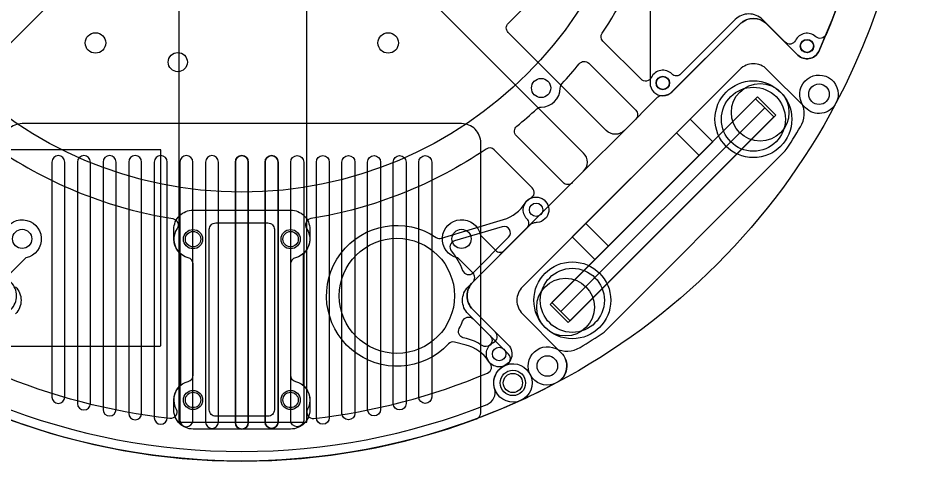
# Model space of a CAD drawing. Header units: inches. Extents: x 0 to 552, y 0 to 501.
# Drawn here: x 411.9 to 551.8, y 216.8 to 286 of the extents above; entities that cross this region are included whole.
import ezdxf

# ---------------------------------------------------------------- set-up
doc = ezdxf.new("R2010")
doc.units = ezdxf.units.IN
doc.header["$MEASUREMENT"] = 0
for name, color, linetype in [('2段目', 200, 'Continuous'), ('3段目', 1, 'Continuous'), ('omni wheel', 4, 'Continuous'), ('omni2', 4, 'Continuous'), ('カバー', 6, 'Continuous'), ('基板', 4, 'Continuous'), ('穴', 3, 'Continuous'), ('部品', 2, 'Continuous')]:
    doc.layers.add(name, color=color, linetype=linetype)

msp = doc.modelspace()

# ---------------------------------------------------------------- linework, layer by layer
for points in [[(539.65, 370.89, -0.248358), (539.65, 272.63, -0.504614), (534.87, 271.92), (528.87, 277.92, 0.414214), (524.63, 277.92), (507.66, 260.95), (490.69, 243.98, 0.414214), (490.69, 239.74), (496.69, 233.73, -0.504614), (495.97, 228.96, -0.248358), (397.72, 228.96)], [(539.62, 312.18, -0.186551), (540.29, 311.92, 0.318713), (543.74, 311.5, -0.606623), (545.21, 310.51, -0.071214), (538.1, 283.37, -0.522233), (536.49, 283.02, 0.507276), (533.32, 282.43, -0.517638), (531.71, 282.15), (528.17, 285.7, 0.414214), (523.92, 285.7), (515.44, 277.21, -0.414214), (514.02, 277.21, 0.517638), (510.81, 276.66, -0.517638), (509.2, 276.38), (503.25, 282.33, -0.359722), (503.13, 283.6, 0.109571), (513.99, 310.97, -0.546607), (515.53, 311.65, 0.344527), (519.22, 311.92, -0.186551), (519.89, 312.18), (539.62, 312.18)], [(437.27, 228.99, -0.186551), (437.01, 228.32, 0.318713), (436.59, 224.87, -0.606623), (435.6, 223.4, -0.071214), (408.45, 230.51, -0.522233), (408.11, 232.11, 0.507276), (407.51, 235.29, -0.517638), (407.24, 236.89), (410.79, 240.44, 0.414214), (410.79, 244.69), (402.3, 253.17, -0.414214), (402.3, 254.58, 0.517638), (401.75, 257.8, -0.517638), (401.47, 259.41), (407.42, 265.36, -0.359722), (408.69, 265.48, 0.109571), (436.06, 254.62, -0.546607), (436.73, 253.08, 0.344527), (437.01, 249.39, -0.186551), (437.27, 248.72), (437.27, 228.99)], [(456.43, 228.99, 0.186551), (456.69, 228.32, -0.318713), (457.11, 224.87, 0.606623), (458.1, 223.4, 0.071214), (485.24, 230.51, 0.522233), (485.58, 232.11, -0.507276), (486.18, 235.29, 0.517638), (486.46, 236.89), (482.91, 240.44, -0.414214), (482.91, 244.69), (491.39, 253.17, 0.414214), (491.39, 254.58, -0.517638), (491.95, 257.8, 0.517638), (492.22, 259.41), (486.28, 265.36, 0.359722), (485.01, 265.48, -0.109571), (457.63, 254.62, 0.546607), (456.96, 253.08, -0.344527), (456.69, 249.39, 0.186551), (456.43, 248.72), (456.43, 228.99)]]:
    msp.add_lwpolyline(points, format="xyb")
for points in [[(496.85, 275.68, 0.015213), (499.56, 278.8, -0.444308), (501.04, 278.88), (508.37, 271.56, -0.414214), (508.37, 270.14), (498.47, 260.24, -0.414214), (497.05, 260.24), (489.73, 267.56, -0.444308), (489.8, 269.05, 0.015213), (492.93, 271.76, -0.187032), (493.6, 272.02, 0.411277), (496.59, 275.01, -0.187032)], [(451.93, 252.95), (451.93, 224.76, -0.414214), (450.93, 223.76), (442.77, 223.76, -0.414214), (441.77, 224.76), (441.77, 252.95, -0.414214), (442.77, 253.95), (450.93, 253.95, -0.414214)]]:
    msp.add_lwpolyline(points, format="xyb", close=True)
msp.add_circle((446.85, 321.76), 63)
at = {"layer": '2段目'}
for points in [[(539.65, 370.89, -0.248358), (539.65, 272.63, -0.504614), (534.87, 271.92), (528.87, 277.92, 0.414214), (524.63, 277.92), (507.66, 260.95), (490.69, 243.98, 0.414214), (490.69, 239.74), (496.69, 233.73, -0.523735), (495.97, 228.96, -0.014709), (490.43, 226.23, -1), (487.94, 231.69, 0.000765), (488.22, 231.82, 0.522233), (488.51, 233.43), (482.2, 239.74, -0.414214), (482.2, 243.98), (482.94, 244.72, 0.414214), (482.94, 246.13), (480.57, 248.5, -1.863325), (484.11, 252.04), (486.48, 249.67, 0.414214), (487.89, 249.67), (500.23, 262.01, 0.414214), (500.23, 264.84), (453.92, 311.15, 0.198912)], [(536.95, 362.79, -0.216949), (536.95, 280.74, -0.523448), (533.71, 280.15), (528.87, 284.99), (528.87, 284.99, 0.414212), (524.63, 284.99), (514.03, 274.4, -0.215267), (512.5, 273.8, 0.213423), (511.74, 273.51), (506.6, 268.37, -0.414214), (503.77, 268.37), (488.45, 283.7, -0.414214), (488.45, 285.11), (491.6, 288.27, -0.182676)], [(439.78, 311.15), (393.46, 264.84, 0.414214)], [(409.6, 252.04, -1.863325), (413.13, 248.5), (410.76, 246.13, 0.414236)], [(411.49, 243.98, -0.414214), (411.49, 239.74)]]:
    msp.add_lwpolyline(points, format="xyb", dxfattribs=at)
at = {"layer": '3段目'}
for centre in [(423.99, 282.05), (469.71, 282.05)]:
    msp.add_circle(centre, 1.6, dxfattribs=at)
at = {"layer": 'omni wheel'}
msp.add_line((528.52, 271.91), (496.7, 240.09), dxfattribs=at)
for points in [[(528.52, 271.91), (529.93, 270.49), (498.11, 238.68), (496.7, 240.09), (495.28, 241.5), (527.1, 273.32)], [(498.47, 251.76), (516.85, 270.14), (520.39, 266.61), (502, 248.22)]]:
    msp.add_lwpolyline(points, close=True, dxfattribs=at)
for centre, radius in [((526.75, 270.14), 6), ((526.75, 270.14), 5), ((498.47, 241.86), 6), ((498.47, 241.86), 5)]:
    msp.add_circle(centre, radius, dxfattribs=at)
at = {"layer": 'omni2'}
for points in [[(496.4, 239.79), (497.82, 238.38), (530.23, 270.79), (528.82, 272.21), (527.4, 273.62), (494.99, 241.21)], [(500.59, 253.88), (504.12, 250.34), (518.27, 264.48), (514.73, 268.02)]]:
    msp.add_lwpolyline(points, close=True, dxfattribs=at)
for centre in [(527.81, 271.2), (497.41, 240.8)]:
    msp.add_circle(centre, 4.5, dxfattribs=at)
at = {"layer": 'カバー'}
for points in [[(531.72, 265.18, 0.010928), (534.11, 268.94, 0.253098), (534.29, 272.74, -1.624211), (539.65, 272.63, -0.150385), (495.97, 228.96, -1.624211), (495.87, 234.32, 0.253098), (499.67, 234.5, 0.010928), (503.43, 236.89)], [(484.17, 224.31), (484.17, 251.45), (484.17, 266.45, 0.414214), (481.17, 269.45), (412.54, 269.45, 0.414214), (409.54, 266.45), (409.54, 251.45), (409.54, 224.33, 0.312946), (410.19, 223.39, 0.18058), (483.52, 223.37, 0.313123)], [(419.2, 226.76), (419.2, 263.45, 1), (417.18, 263.45), (417.18, 226.76, 1)], [(423.2, 225.75), (423.2, 263.45, 1), (421.18, 263.45), (421.18, 225.75, 1)], [(427.2, 224.82), (427.2, 263.45, 1), (425.18, 263.45), (425.18, 224.82, 1)], [(431.2, 224.21), (431.2, 263.45, 1), (429.18, 263.45), (429.18, 224.21, 1)], [(435.2, 223.53), (435.2, 263.45, 1), (433.18, 263.45), (433.18, 223.53, 1)], [(439.2, 223.12), (439.2, 263.45, 1), (437.18, 263.45), (437.18, 223.12, 1)], [(443.2, 222.86), (443.2, 263.45, 1), (441.18, 263.45), (441.18, 222.86, 1)], [(447.86, 222.76), (447.86, 263.45, 1), (445.84, 263.45), (445.84, 222.76, 1)], [(445.84, 222.76), (445.84, 263.45, -1), (447.86, 263.45), (447.86, 222.76, -1)], [(452.51, 222.86), (452.51, 263.45, 1), (450.49, 263.45), (450.49, 222.86, 1)], [(450.49, 222.86), (450.49, 263.45, -1), (452.51, 263.45), (452.51, 222.86, -1)], [(454.49, 223.12), (454.49, 263.45, -1), (456.51, 263.45), (456.51, 223.12, -1)], [(458.49, 223.53), (458.49, 263.45, -1), (460.51, 263.45), (460.51, 223.53, -1)], [(462.49, 224.21), (462.49, 263.45, -1), (464.51, 263.45), (464.51, 224.21, -1)], [(466.49, 224.82), (466.49, 263.45, -1), (468.51, 263.45), (468.51, 224.82, -1)], [(470.49, 225.75), (470.49, 263.45, -1), (472.51, 263.45), (472.51, 225.75, -1)], [(474.49, 226.76), (474.49, 263.45, -1), (476.51, 263.45), (476.51, 226.76, -1)], [(407.37, 228.07, 0.392215), (408.54, 225.61, 0.191871), (485.16, 225.61, 0.392215), (486.32, 228.07, -2.216345), (490.43, 226.23, -0.217346), (403.26, 226.23, -2.216345)]]:
    msp.add_lwpolyline(points, format="xyb", close=True, dxfattribs=at)
for centre, radius in [((412.54, 251.45), 1.5), ((481.17, 251.45), 1.5), ((489.19, 228.96), 1.98)]:
    msp.add_circle(centre, radius, dxfattribs=at)
at = {"layer": '基板'}
for points in [[(510.61, 275.8, 0.198912), (511.2, 274.39, 0.414214), (514.02, 274.39), (524.63, 284.99, -0.414214), (528.87, 284.99), (533.71, 280.15, 0.523448), (536.95, 280.74, 0.216949), (536.95, 362.79, 0.523448), (533.71, 363.37), (528.87, 358.53, -0.414214), (524.63, 358.53), (514.02, 369.14, 0.414214), (511.2, 369.14), (511.2, 369.14, 0.198912), (510.61, 367.72)], [(434.09, 234.71), (434.16, 234.74), (434.19, 234.81), (434.19, 265.37), (407.43, 265.37), (405.08, 263.02), (405.05, 262.95), (405.05, 237.71, 0.414214), (408.05, 234.71)]]:
    msp.add_lwpolyline(points, format="xyb", close=True, dxfattribs=at)
for centre in [(535.13, 281.56), (512.61, 275.8)]:
    msp.add_circle(centre, 1, dxfattribs=at)
at = {"layer": '穴'}
for centre, radius in [((535.13, 281.56), 1.05), ((493.59, 275.02), 1.5), ((512.61, 275.8), 1.05), ((537, 274.04), 1.6), ((492.81, 256), 1.05), ((412.54, 251.45), 1.5), ((439.23, 251.41), 1.5), ((454.47, 251.41), 1.5), ((481.17, 251.45), 1.5), ((487.04, 233.48), 1.05), ((494.57, 231.61), 1.6), ((489.19, 228.96), 1.5), ((439.23, 226.3), 1.5), ((454.47, 226.3), 1.5)]:
    msp.add_circle(centre, radius, dxfattribs=at)
at = {"layer": '部品', "color": 1}
msp.add_lwpolyline([(457, 222.81), (457, 292.81), (437, 292.81), (437, 222.81)], close=True, dxfattribs=at)
at = {"layer": '部品'}
msp.add_lwpolyline([(492.38, 253.92, 0.148465), (491.87, 253.64), (482.91, 244.69, 0.414214), (482.91, 240.44), (488.46, 234.89, -1.105101), (485.38, 232.37, 0.184458), (481.89, 234.86), (480.09, 235.33, 0.275155), (479.11, 235.05, -2.164493), (477.21, 251.69, 0.224534), (478.05, 251.57), (487.74, 254.48, 0.182676), (491.11, 257.05, -1.613137), (492.99, 254.01, 0.025805), (492.38, 253.92, -0.025805)], format="xyb", dxfattribs=at)
for points in [[(457.47, 251.41, -0.341999), (455.22, 248.51, 0.341999), (454.47, 247.54), (454.47, 230.17, 0.341999), (455.22, 229.2, -0.341999), (457.47, 226.3), (457.47, 224.76, -0.414214), (454.47, 221.76), (446.85, 221.76), (439.23, 221.76, -0.414214), (436.23, 224.76), (436.23, 226.3, -0.341999), (438.48, 229.2, 0.341999), (439.23, 230.17), (439.23, 247.54, 0.341999), (438.48, 248.51, -0.341999), (436.23, 251.41), (436.23, 252.95, -0.414214), (439.23, 255.95), (446.85, 255.95), (454.47, 255.95, -0.414214), (457.47, 252.95)], [(451.93, 252.95), (451.93, 224.76, -0.414214), (450.93, 223.76), (442.77, 223.76, -0.414214), (441.77, 224.76), (441.77, 252.95, -0.414214), (442.77, 253.95), (450.93, 253.95, -0.414214)], [(482.98, 246.17), (488.51, 251.7, 0.779306), (487.52, 253.36), (480.07, 251.13, 0.53513), (479.58, 249.54, -0.079908), (481.34, 246.52, 0.542654)], [(485.64, 234.9, -0.356906), (484.38, 234.8, 0.09638), (481.93, 235.88), (481.44, 236.01, -0.482951), (480.81, 237.44, 0.029189), (481.34, 238.61, -0.542654), (482.98, 238.96), (485.63, 236.31, -0.411017)]]:
    msp.add_lwpolyline(points, format="xyb", close=True, dxfattribs=at)
for centre, radius in [((436.85, 279.06), 1.5), ((439.23, 251.41), 1.2), ((454.47, 251.41), 1.2), ((471.07, 242.56), 9), ((439.23, 226.3), 1.2), ((454.47, 226.3), 1.2)]:
    msp.add_circle(centre, radius, dxfattribs=at)

doc.saveas('drawing.dxf')
